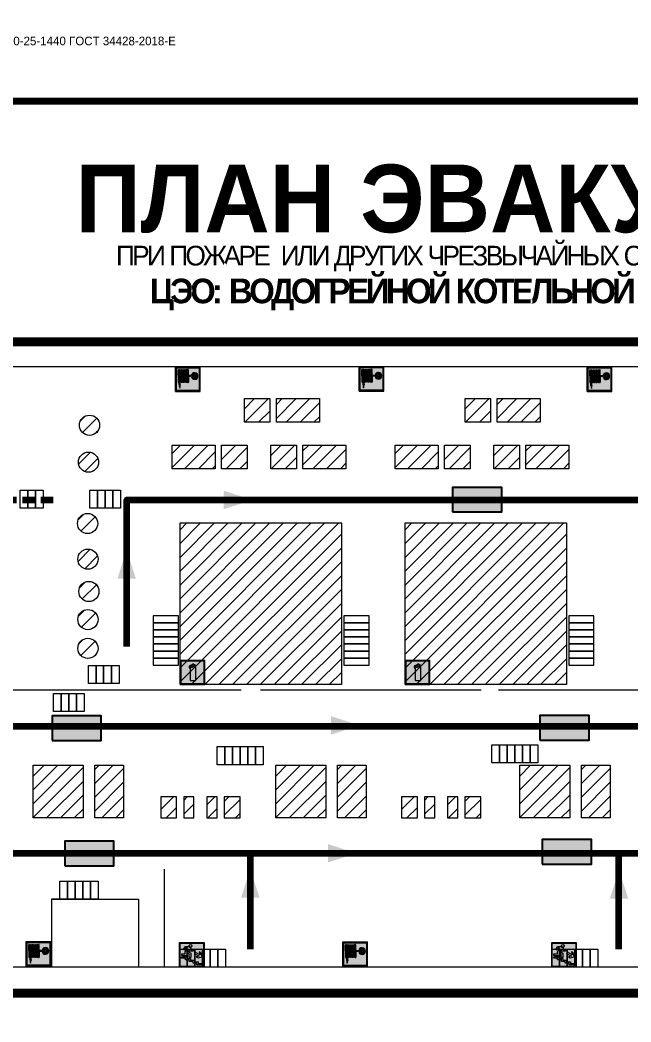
# Model space of a CAD drawing. Header units: millimetres. Extents: x 13114 to 67229, y 22859 to 38520.
# Drawn here: x 24190.2 to 24388.7, y 25556 to 25881.4 of the extents above; entities that cross this region are included whole.
import ezdxf

# ---------------------------------------------------------------- set-up
doc = ezdxf.new("R2010")
doc.units = ezdxf.units.MM
doc.linetypes.add('{ Wide Dash }', pattern=[12, 4, -2, 4, -2])
doc.layers.add('План_Штампы', color=7, linetype='Continuous')
doc.styles.add('обычный', font='arial.ttf')
pattern_1 = [(45, (-4617.3867, 21260.4787), (-2.24506403, 2.24506403), [])]
pattern_2 = [(45, (-4541.3895, 21260.4787), (-2.24506403, 2.24506403), [])]
pattern_3 = [(45, (-4463.1716, 21260.4787), (-2.24506403, 2.24506403), [])]

# ---------------------------------------------------------------- blocks, each defined once
blk = doc.blocks.new('A$C32E8229D')
at = {"true_color": 0xffffff}
blk.add_hatch(color=7, dxfattribs=at).paths.add_polyline_path([(0, 0), (0, -8), (16, -8), (16, 0)])
h = blk.add_hatch(color=126)
h.paths.add_polyline_path([(0.2, -0.2), (15.8, -0.2), (15.8, -7.8), (0.2, -7.8)])
h.paths.add_polyline_path([(13.49, -2.05), (12.08, -2.05), (11.37, -2.63, 0.162397), (11.29, -2.84), (11.29, -3.63), (10.35, -3.63), (10.35, -4.05), (11.68, -4.05), (11.68, -3.48), (12.26, -4.28), (11.29, -5.1), (11.29, -6.78), (11.85, -6.78), (11.85, -5.44), (12.8, -4.64), (12.8, -5.94), (14.46, -5.94), (14.46, -5.39), (13.45, -5.39), (13.45, -3.97), (12.46, -2.59), (13.15, -2.59), (13.69, -3.34), (14.18, -3)], flags=16)
h.paths.add_polyline_path([(10.74, -1.82, 1), (11.8, -1.82, 1)], flags=16)
h.paths.add_polyline_path([(9.39, -3.59), (5.99, -3.59), (6.56, -3.03), (5.91, -3.03), (5.1, -3.83), (5.91, -4.64), (6.56, -4.64), (5.99, -4.09), (9.39, -4.09)], flags=16)
h.paths.add_polyline_path([(4.29, -1.08), (1.72, -1.08), (1.72, -6.6), (4.29, -6.6)], flags=16)
at = {"color": 126}
blk.add_lwpolyline([(16, -8), (0, -8), (0, 0), (16, 0)], close=True, dxfattribs=at)
blk = doc.blocks.new('вниз')
at = {"lineweight": 0, "true_color": 0xffffff}
h = blk.add_hatch(color=7, dxfattribs=at)
h.dxf.hatch_style = 1
h.paths.add_polyline_path([(40994.51, -4472.22), (40986.51, -4472.22), (40986.51, -4480.22), (40994.51, -4480.22)])
h.paths.add_polyline_path([(40994.31, -4472.42), (40994.31, -4480.01), (40986.71, -4480.01), (40986.71, -4472.42)], flags=16)
h.paths.add_polyline_path([(40988.43, -4473.53), (40989.43, -4473.53), (40990.19, -4473.96), (40990.19, -4474.6), (40991, -4474.6), (40991, -4475.06), (40989.73, -4475.06), (40989.73, -4474.46), (40989.3, -4475.18), (40990.17, -4475.7), (40990.17, -4477.11), (40989.63, -4477.11), (40989.63, -4476.01), (40988.94, -4475.59), (40988.94, -4476.46), (40988.94, -4476.46), (40987.47, -4476.46), (40987.26, -4476.46), (40987.26, -4475.92), (40988.4, -4475.92), (40988.4, -4475.2), (40989.1, -4473.99), (40988.66, -4473.99), (40988.24, -4474.7), (40987.86, -4474.47), (40988.41, -4473.56)], flags=0)
h.paths.add_polyline_path([(40990.55, -4473.29, -1), (40989.69, -4473.29, -1)], flags=0)
h.paths.add_polyline_path([(40988.85, -4476.89), (40988.85, -4477.43), (40990.1, -4477.43), (40990.1, -4477.99), (40991.34, -4477.99), (40991.34, -4478.54), (40992.59, -4478.54), (40992.59, -4479.09), (40993.83, -4479.09), (40993.83, -4479.52), (40992.17, -4479.52), (40992.17, -4478.97), (40990.91, -4478.97), (40990.91, -4478.41), (40989.68, -4478.41), (40989.68, -4477.86), (40988.43, -4477.86), (40988.43, -4477.31), (40987.6, -4477.31), (40987.18, -4477.31), (40987.18, -4476.89)], flags=0)
h.paths.add_polyline_path([(40991.61, -4475.33), (40993.12, -4476.2), (40992.9, -4475.27), (40993.48, -4475.6), (40993.83, -4476.88), (40992.56, -4477.22), (40991.97, -4476.88), (40992.9, -4476.61), (40991.38, -4475.74), (40991.58, -4475.39)], flags=0)
h.paths.add_polyline_path([(40990.19, -4473.96), (40989.43, -4473.53), (40988.43, -4473.53), (40988.41, -4473.56), (40987.86, -4474.47), (40988.24, -4474.7), (40988.66, -4473.99), (40989.1, -4473.99), (40988.4, -4475.2), (40988.4, -4475.92), (40987.26, -4475.92), (40987.26, -4476.46), (40987.47, -4476.46), (40988.94, -4476.46), (40988.94, -4476.27), (40988.94, -4475.59), (40989.63, -4476.01), (40989.63, -4477.11), (40990.17, -4477.11), (40990.17, -4475.7), (40989.3, -4475.18), (40989.73, -4474.46), (40989.73, -4475.06), (40991, -4475.06), (40991, -4474.6), (40990.19, -4474.6)], flags=0)
h.paths.add_polyline_path([(40990.55, -4473.29, 1), (40989.69, -4473.29, 1)], flags=0)
h.paths.add_polyline_path([(40991.61, -4475.33), (40991.58, -4475.39), (40991.38, -4475.74), (40992.9, -4476.61), (40991.97, -4476.88), (40992.56, -4477.22), (40993.83, -4476.88), (40993.48, -4475.6), (40992.9, -4475.27), (40993.12, -4476.2)], flags=0)
h.paths.add_polyline_path([(40990.1, -4477.43), (40988.85, -4477.43), (40988.85, -4476.89), (40987.18, -4476.89), (40987.18, -4477.31), (40987.6, -4477.31), (40988.43, -4477.31), (40988.43, -4477.86), (40989.68, -4477.86), (40989.68, -4478.41), (40990.91, -4478.41), (40990.91, -4478.97), (40992.17, -4478.97), (40992.17, -4479.52), (40993.83, -4479.52), (40993.83, -4479.09), (40992.59, -4479.09), (40992.59, -4478.54), (40991.34, -4478.54), (40991.34, -4477.99), (40990.1, -4477.99)], flags=0)
at = {"lineweight": 0}
h = blk.add_hatch(color=126, dxfattribs=at)
h.dxf.hatch_style = 1
h.paths.add_polyline_path([(40994.31, -4472.42), (40986.71, -4472.42), (40986.71, -4480.01), (40994.31, -4480.01)])
h.paths.add_polyline_path([(40988.43, -4473.53), (40989.43, -4473.53), (40990.19, -4473.96), (40990.19, -4474.6), (40991, -4474.6), (40991, -4475.06), (40989.73, -4475.06), (40989.73, -4474.46), (40989.3, -4475.18), (40990.17, -4475.7), (40990.17, -4477.11), (40989.63, -4477.11), (40989.63, -4476.01), (40988.94, -4475.59), (40988.94, -4476.46), (40988.94, -4476.46), (40987.47, -4476.46), (40987.26, -4476.46), (40987.26, -4475.92), (40988.4, -4475.92), (40988.4, -4475.2), (40989.1, -4473.99), (40988.66, -4473.99), (40988.24, -4474.7), (40987.86, -4474.47), (40988.41, -4473.56)], flags=16)
h.paths.add_polyline_path([(40990.55, -4473.29, -1), (40989.69, -4473.29, -1)], flags=16)
h.paths.add_polyline_path([(40988.85, -4476.89), (40988.85, -4477.43), (40990.1, -4477.43), (40990.1, -4477.99), (40991.34, -4477.99), (40991.34, -4478.54), (40992.59, -4478.54), (40992.59, -4479.09), (40993.83, -4479.09), (40993.83, -4479.52), (40992.17, -4479.52), (40992.17, -4478.97), (40990.91, -4478.97), (40990.91, -4478.41), (40989.68, -4478.41), (40989.68, -4477.86), (40988.43, -4477.86), (40988.43, -4477.31), (40987.6, -4477.31), (40987.18, -4477.31), (40987.18, -4476.89)], flags=16)
h.paths.add_polyline_path([(40991.61, -4475.33), (40993.12, -4476.2), (40992.9, -4475.27), (40993.48, -4475.6), (40993.83, -4476.88), (40992.56, -4477.22), (40991.97, -4476.88), (40992.9, -4476.61), (40991.38, -4475.74), (40991.58, -4475.39)], flags=16)
at = {"lineweight": 0, "true_color": 0xffffff}
h = blk.add_hatch(color=7, dxfattribs=at)
h.dxf.hatch_style = 1
h.paths.add_polyline_path([(40989.73, -4474.46), (40989.73, -4475.06), (40991, -4475.06), (40991, -4474.6), (40990.19, -4474.6), (40990.19, -4473.96), (40989.43, -4473.53), (40988.43, -4473.53), (40988.41, -4473.56), (40987.86, -4474.47), (40988.24, -4474.7), (40988.66, -4473.99), (40989.1, -4473.99), (40988.4, -4475.2), (40988.4, -4475.92), (40987.26, -4475.92), (40987.26, -4476.46), (40987.47, -4476.46), (40988.94, -4476.46), (40988.94, -4475.59), (40989.63, -4476.01), (40989.63, -4477.11), (40990.17, -4477.11), (40990.17, -4475.7), (40989.3, -4475.18)])
h.paths.add_polyline_path([(40989.69, -4473.29, 1), (40990.55, -4473.29, 1)])
h.paths.add_polyline_path([(40991.61, -4475.33), (40991.58, -4475.39), (40991.38, -4475.74), (40992.9, -4476.61), (40991.97, -4476.88), (40992.56, -4477.22), (40993.83, -4476.88), (40993.48, -4475.6), (40992.9, -4475.27), (40993.12, -4476.2)])
h.paths.add_polyline_path([(40990.1, -4477.43), (40988.85, -4477.43), (40988.85, -4476.89), (40987.18, -4476.89), (40987.18, -4477.31), (40987.6, -4477.31), (40988.43, -4477.31), (40988.43, -4477.86), (40989.68, -4477.86), (40989.68, -4478.41), (40990.91, -4478.41), (40990.91, -4478.97), (40992.17, -4478.97), (40992.17, -4479.52), (40993.83, -4479.52), (40993.83, -4479.09), (40992.59, -4479.09), (40992.59, -4478.54), (40991.34, -4478.54), (40991.34, -4477.99), (40990.1, -4477.99)])
at = {"color": 126, "lineweight": 0}
for points in [[(40986.51, -4472.22), (40994.51, -4472.22), (40994.51, -4480.22), (40986.51, -4480.22)], [(40986.71, -4472.42), (40994.31, -4472.42), (40994.31, -4480.01), (40986.71, -4480.01)]]:
    blk.add_lwpolyline(points, close=True, dxfattribs=at)
for points in [[(40987.47, -4476.46), (40987.26, -4476.46), (40987.26, -4475.92), (40988.4, -4475.92), (40988.4, -4475.2), (40989.1, -4473.99), (40988.66, -4473.99), (40988.24, -4474.7), (40987.86, -4474.47), (40988.41, -4473.56), (40988.43, -4473.53), (40989.43, -4473.53), (40990.19, -4473.96), (40990.19, -4474.6), (40991, -4474.6), (40991, -4475.06), (40989.73, -4475.06), (40989.73, -4474.46), (40989.3, -4475.18), (40990.17, -4475.7), (40990.17, -4477.11), (40989.63, -4477.11), (40989.63, -4476.01), (40988.94, -4475.59), (40988.94, -4476.46)], [(40987.47, -4476.46), (40988.94, -4476.46), (40988.94, -4476.27)], [(40991.58, -4475.39), (40991.38, -4475.74), (40992.9, -4476.61), (40991.97, -4476.88), (40992.56, -4477.22), (40993.83, -4476.88), (40993.48, -4475.6), (40992.9, -4475.27), (40993.12, -4476.2), (40991.61, -4475.33), (40991.58, -4475.39)], [(40987.6, -4477.31), (40987.18, -4477.31), (40987.18, -4476.89), (40988.85, -4476.89), (40988.85, -4477.43), (40990.1, -4477.43), (40990.1, -4477.99), (40991.34, -4477.99), (40991.34, -4478.54), (40992.59, -4478.54), (40992.59, -4479.09), (40993.83, -4479.09), (40993.83, -4479.52), (40992.17, -4479.52), (40992.17, -4478.97), (40990.91, -4478.97), (40990.91, -4478.41), (40989.68, -4478.41), (40989.68, -4477.86), (40988.43, -4477.86), (40988.43, -4477.31), (40987.6, -4477.31)]]:
    blk.add_lwpolyline(points, dxfattribs=at)
blk.add_circle((40990.12, -4473.29), 0.432, dxfattribs=at)
blk = doc.blocks.new('A$C37112FD5')
at = {"true_color": 0xf5f5ff}
h = blk.add_hatch(color=7, dxfattribs=at)
h.dxf.hatch_style = 1
h.paths.add_polyline_path([(12.8, -7.4), (0, -7.4), (0, -20.2), (12.8, -20.2)])
h.paths.add_polyline_path([(12.29, -7.91), (12.29, -19.69), (0.51, -19.69), (0.51, -7.91)], flags=16)
h.paths.add_polyline_path([(4.98, -9.04, -0.42597), (5.17, -9.22), (5.17, -12.25), (5.17, -15.29, -0.432244), (4.98, -15.47), (4.83, -15.47, -0.42597), (4.64, -15.29), (4.64, -12.25), (4.64, -9.22, -0.432244), (4.83, -9.04)], flags=0)
h.paths.add_polyline_path([(4.28, -9.22), (4.28, -12.25), (4.28, -15.29, -0.432244), (4.09, -15.47), (3.94, -15.47, -0.42597), (3.75, -15.29), (3.75, -12.25), (3.75, -9.22, -0.432244), (3.94, -9.04), (4.09, -9.04, -0.42597)], flags=0)
h.paths.add_polyline_path([(5.72, -9.04), (5.87, -9.04, -0.42597), (6.06, -9.22), (6.06, -12.25), (6.06, -15.29, -0.432244), (5.87, -15.47), (5.72, -15.47, -0.42597), (5.53, -15.29), (5.53, -12.25), (5.53, -9.22, -0.432244)], flags=0)
h.paths.add_polyline_path([(6.42, -8.9), (6.5, -8.9, -0.42597), (6.69, -9.08), (6.69, -12.03), (8.21, -12.03, -15.824349), (8.21, -12.47), (6.69, -12.47), (6.69, -15.42, -0.432244), (6.5, -15.6), (6.42, -15.6)], flags=0)
h.paths.add_polyline_path([(3.39, -9.22), (3.39, -12.25), (3.39, -15.29, -0.432244), (3.2, -15.47), (3.05, -15.47, -0.42597), (2.85, -15.29), (2.85, -12.25), (2.85, -9.22, -0.432244), (3.05, -9.04), (3.2, -9.04, -0.42597)], flags=0)
h.paths.add_polyline_path([(2.5, -9.22), (2.5, -16.71), (1.96, -16.71), (1.96, -9.22, -0.432244), (2.15, -9.04), (2.31, -9.04, -0.42597)], flags=0)
h.paths.add_polyline_path([(1.61, -8.9), (1.61, -15.6), (1.57, -15.6, -0.42597), (1.37, -15.42), (1.37, -12.03), (1.37, -9.09, -0.432244), (1.57, -8.9)], flags=0)
h.paths.add_polyline_path([(9.76, -10.81), (9.76, -12.03), (8.49, -12.03, -0.336371)], flags=0)
h.paths.add_polyline_path([(8.49, -12.47), (9.76, -12.47), (9.76, -13.7, -0.336371)], flags=0)
h.paths.add_polyline_path([(10.11, -10.81, -0.336371), (11.38, -12.03), (10.11, -12.03)], flags=0)
h.paths.add_polyline_path([(10.11, -12.47), (11.38, -12.47, -0.336371), (10.11, -13.7)], flags=0)
h.paths.add_polyline_path([(2.5, -16.84), (2.5, -17.05), (1.97, -17.05), (1.97, -16.84)], flags=0)
h.paths.add_polyline_path([(2.5, -17.24, -0.033778), (2.24, -18.6, -0.033778), (1.97, -17.24)], flags=0)
h = blk.add_hatch(color=242)
h.dxf.hatch_style = 1
h.paths.add_polyline_path([(12.29, -7.91), (0.51, -7.91), (0.51, -19.69), (12.29, -19.69)])
h.paths.add_polyline_path([(6.42, -15.6), (6.42, -8.9), (6.5, -8.9, -0.42597), (6.69, -9.08), (6.69, -12.03), (8.21, -12.03, -15.824349), (8.21, -12.47), (6.69, -12.47), (6.69, -15.42, -0.432244), (6.5, -15.6)], flags=16)
h.paths.add_polyline_path([(5.87, -15.47), (5.72, -15.47, -0.42597), (5.53, -15.29), (5.53, -12.25), (5.53, -9.22, -0.432244), (5.72, -9.04), (5.87, -9.04, -0.42597), (6.06, -9.22), (6.06, -12.25), (6.06, -15.29, -0.432244)], flags=16)
h.paths.add_polyline_path([(4.98, -15.47), (4.83, -15.47, -0.42597), (4.64, -15.29), (4.64, -12.25), (4.64, -9.22, -0.432244), (4.83, -9.04), (4.98, -9.04, -0.42597), (5.17, -9.22), (5.17, -12.25), (5.17, -15.29, -0.432244)], flags=16)
h.paths.add_polyline_path([(4.09, -15.47), (3.94, -15.47, -0.42597), (3.75, -15.29), (3.75, -12.25), (3.75, -9.22, -0.432244), (3.94, -9.04), (4.09, -9.04, -0.42597), (4.28, -9.22), (4.28, -12.25), (4.28, -15.29, -0.432244)], flags=16)
h.paths.add_polyline_path([(3.2, -15.47), (3.05, -15.47, -0.42597), (2.85, -15.29), (2.85, -12.25), (2.85, -9.22, -0.432244), (3.05, -9.04), (3.2, -9.04, -0.42597), (3.39, -9.22), (3.39, -12.25), (3.39, -15.29, -0.432244)], flags=16)
h.paths.add_polyline_path([(2.5, -17.05), (1.97, -17.05), (1.97, -16.84), (2.5, -16.84)], flags=16)
h.paths.add_polyline_path([(2.5, -17.24, -0.033778), (2.24, -18.6, -0.033778), (1.97, -17.24)], flags=16)
h.paths.add_polyline_path([(2.5, -16.71), (1.96, -16.71), (1.96, -9.22, -0.432244), (2.15, -9.04), (2.31, -9.04, -0.42597), (2.5, -9.22)], flags=16)
h.paths.add_polyline_path([(1.61, -15.6), (1.57, -15.6, -0.42597), (1.37, -15.42), (1.37, -12.03), (1.37, -9.09, -0.432244), (1.57, -8.9), (1.61, -8.9)], flags=16)
h.paths.add_polyline_path([(8.49, -12.47), (9.76, -12.47), (9.76, -13.7, -0.336371)], flags=0)
h.paths.add_polyline_path([(10.11, -13.7), (10.11, -12.47), (11.38, -12.47, -0.336371)], flags=0)
h.paths.add_polyline_path([(8.49, -12.03, -0.336371), (9.76, -10.81), (9.76, -12.03)], flags=0)
h.paths.add_polyline_path([(10.11, -12.03), (10.11, -10.81, -0.336371), (11.38, -12.03)], flags=0)
h = blk.add_hatch(color=7, dxfattribs=at)
h.dxf.hatch_style = 1
h.paths.add_polyline_path([(1.61, -8.9), (1.57, -8.9, 0.432244), (1.37, -9.09), (1.37, -12.03), (1.37, -15.42, 0.42597), (1.57, -15.6), (1.61, -15.6)])
h.paths.add_polyline_path([(2.5, -9.22, 0.42597), (2.31, -9.04), (2.15, -9.04, 0.432244), (1.96, -9.22), (1.96, -16.71), (2.5, -16.71)])
h.paths.add_polyline_path([(2.5, -16.84), (1.97, -16.84), (1.97, -17.05), (2.5, -17.05)])
h.paths.add_polyline_path([(2.5, -17.24), (1.97, -17.24, 0.033778), (2.24, -18.6, 0.033778)])
h.paths.add_polyline_path([(3.39, -12.25), (3.39, -9.22, 0.42597), (3.2, -9.04), (3.05, -9.04, 0.432244), (2.85, -9.22), (2.85, -12.25), (2.85, -15.29, 0.42597), (3.05, -15.47), (3.2, -15.47, 0.432244), (3.39, -15.29)])
h.paths.add_polyline_path([(4.28, -12.25), (4.28, -9.22, 0.42597), (4.09, -9.04), (3.94, -9.04, 0.432244), (3.75, -9.22), (3.75, -12.25), (3.75, -15.29, 0.42597), (3.94, -15.47), (4.09, -15.47, 0.432244), (4.28, -15.29)])
h.paths.add_polyline_path([(5.17, -12.25), (5.17, -9.22, 0.42597), (4.98, -9.04), (4.83, -9.04, 0.432244), (4.64, -9.22), (4.64, -12.25), (4.64, -15.29, 0.42597), (4.83, -15.47), (4.98, -15.47, 0.432244), (5.17, -15.29)])
h.paths.add_polyline_path([(6.06, -12.25), (6.06, -9.22, 0.42597), (5.87, -9.04), (5.72, -9.04, 0.432244), (5.53, -9.22), (5.53, -12.25), (5.53, -15.29, 0.42597), (5.72, -15.47), (5.87, -15.47, 0.432244), (6.06, -15.29)])
h.paths.add_polyline_path([(6.69, -12.47), (8.21, -12.47, 15.824349), (8.21, -12.03), (6.69, -12.03), (6.69, -9.08, 0.42597), (6.5, -8.9), (6.42, -8.9), (6.42, -15.6), (6.5, -15.6, 0.432244), (6.69, -15.42)])
h.paths.add_polyline_path([(8.49, -12.47), (9.76, -12.47), (9.76, -13.7, -0.336371)], flags=16)
h.paths.add_polyline_path([(8.49, -12.03, -0.336371), (9.76, -10.81), (9.76, -12.03)], flags=16)
h.paths.add_polyline_path([(10.11, -12.47), (11.38, -12.47, -0.336371), (10.11, -13.7)], flags=16)
h.paths.add_polyline_path([(10.11, -12.03), (10.11, -10.81, -0.336371), (11.38, -12.03)], flags=16)
h = blk.add_hatch(color=242)
h.dxf.hatch_style = 1
h.paths.add_polyline_path([(9.76, -10.81, 0.336371), (8.49, -12.03), (9.76, -12.03)])
h.paths.add_polyline_path([(10.11, -10.81), (10.11, -12.03), (11.38, -12.03, 0.336371)])
h.paths.add_polyline_path([(11.38, -12.47), (10.11, -12.47), (10.11, -13.7, 0.336371)])
h.paths.add_polyline_path([(9.76, -12.47), (8.49, -12.47, 0.336371), (9.76, -13.7)])
at = {"color": 242, "lineweight": 5}
for p, q in [((0, -20.2), (0, -7.4)), ((0, -7.4), (12.8, -7.4)), ((1.37, -12.03), (1.37, -9.08)), ((1.57, -8.9), (1.61, -8.9)), ((1.61, -8.9), (1.61, -15.6)), ((1.96, -16.71), (1.96, -9.22)), ((2.15, -9.04), (2.31, -9.04)), ((2.5, -16.71), (2.5, -9.22)), ((2.85, -12.25), (2.85, -9.22)), ((3.05, -9.04), (3.2, -9.04)), ((3.39, -12.25), (3.39, -9.22)), ((3.75, -12.25), (3.75, -9.22)), ((3.94, -9.04), (4.09, -9.04)), ((4.28, -12.25), (4.28, -9.22)), ((4.64, -12.25), (4.64, -9.22)), ((4.83, -9.04), (4.98, -9.04)), ((5.17, -12.25), (5.17, -9.22)), ((5.53, -12.25), (5.53, -9.22)), ((5.72, -9.04), (5.87, -9.04)), ((6.06, -12.25), (6.06, -9.22)), ((6.42, -8.9), (6.42, -15.6)), ((6.5, -8.9), (6.42, -8.9)), ((6.69, -12.03), (6.69, -9.08)), ((12.8, -20.2), (12.8, -7.4)), ((1.37, -12.03), (1.37, -15.42)), ((1.57, -15.6), (1.61, -15.6)), ((2.85, -12.25), (2.85, -15.29)), ((3.05, -15.47), (3.2, -15.47)), ((3.39, -12.25), (3.39, -15.29)), ((3.75, -12.25), (3.75, -15.29)), ((3.94, -15.47), (4.09, -15.47)), ((4.28, -12.25), (4.28, -15.29)), ((4.64, -12.25), (4.64, -15.29)), ((4.83, -15.47), (4.98, -15.47)), ((5.17, -12.25), (5.17, -15.29)), ((5.53, -12.25), (5.53, -15.29)), ((5.72, -15.47), (5.87, -15.47)), ((6.06, -12.25), (6.06, -15.29)), ((6.42, -15.6), (6.5, -15.6)), ((8.21, -12.03), (6.69, -12.03)), ((8.21, -12.47), (6.69, -12.47)), ((6.69, -12.47), (6.69, -15.42)), ((9.76, -12.03), (8.49, -12.03)), ((9.76, -12.47), (8.49, -12.47)), ((9.76, -10.81), (9.76, -12.03)), ((9.76, -12.47), (9.76, -13.7)), ((10.11, -10.81), (10.11, -12.03)), ((11.38, -12.03), (10.11, -12.03)), ((11.38, -12.47), (10.11, -12.47)), ((10.11, -12.47), (10.11, -13.7)), ((0, -20.2), (12.8, -20.2)), ((1.96, -16.71), (2.5, -16.71)), ((1.97, -16.84), (2.5, -16.84)), ((1.97, -17.05), (1.97, -16.84)), ((2.5, -17.05), (1.97, -17.05)), ((1.97, -17.24), (2.5, -17.24)), ((2.5, -16.84), (2.5, -17.05))]:
    blk.add_line(p, q, dxfattribs=at)
blk.add_lwpolyline([(0.51, -7.91), (12.29, -7.91), (12.29, -19.69), (0.51, -19.69)], close=True, dxfattribs=at)
for centre, radius, start, end in [((1.56, -9.09), 0.182, 87.1027, 180.6071), ((2.15, -9.22), 0.182, 87.1027, 180.6071), ((2.32, -9.22), 0.182, 359.3929, 92.8973), ((3.04, -9.22), 0.182, 87.1027, 180.6071), ((3.21, -9.22), 0.182, 359.3929, 92.8973), ((3.93, -9.22), 0.182, 87.1027, 180.6071), ((4.1, -9.22), 0.182, 359.3929, 92.8973), ((4.82, -9.22), 0.182, 87.1027, 180.6071), ((4.99, -9.22), 0.182, 359.3929, 92.8973), ((5.71, -9.22), 0.182, 87.1027, 180.6071), ((5.88, -9.22), 0.182, 359.3929, 92.8973), ((6.51, -9.09), 0.182, 359.3929, 92.8973), ((1.56, -15.42), 0.182, 179.3929, 272.8973), ((3.04, -15.29), 0.182, 179.3929, 272.8973), ((3.21, -15.29), 0.182, 267.1027, 0.6071), ((3.93, -15.29), 0.182, 179.3929, 272.8973), ((4.1, -15.29), 0.182, 267.1027, 0.6071), ((4.82, -15.29), 0.182, 179.3929, 272.8973), ((4.99, -15.29), 0.182, 267.1027, 0.6071), ((5.71, -15.29), 0.182, 179.3929, 272.8973), ((5.88, -15.29), 0.182, 267.1027, 0.6071), ((6.51, -15.42), 0.182, 267.1027, 0.6071), ((9.93, -12.25), 1.74, 187.2319, 172.7681), ((9.93, -12.25), 1.46, 96.9927, 171.3585), ((9.93, -12.25), 1.46, 188.6415, 263.0073), ((9.93, -12.25), 1.46, 8.6415, 83.0073), ((9.93, -12.25), 1.46, 276.9927, 351.3585), ((12.17, -15.98), 10.27, 187.041, 194.7793), ((-7.7, -15.98), 10.27, 345.2207, 352.959)]:
    blk.add_arc(centre, radius, start, end, dxfattribs=at)
blk = doc.blocks.new('A$C3AD82952')
at = {"true_color": 0xf5f5ff}
h = blk.add_hatch(color=7, dxfattribs=at)
h.dxf.hatch_style = 1
h.paths.add_polyline_path([(8.21, 8.73, 0.414214), (7.89, 9.05), (7.22, 9.05), (7.22, 9.92), (7.59, 9.92, 1), (7.57, 10.36), (7.22, 10.36), (7.22, 10.6), (6.43, 10.6), (6.43, 10.36), (6.01, 10.36), (4.74, 9.59), (4.74, 8.69), (4.98, 8.73), (4.98, 9.26), (6.12, 9.91), (6.43, 9.91), (6.43, 9.05), (5.76, 9.05, 0.414214), (5.44, 8.73), (5.44, 2.2), (8.21, 2.2)], flags=0)
h.paths.add_polyline_path([(12.8, 12.8), (0, 12.8), (0, 0), (12.8, 0)])
h.paths.add_polyline_path([(0.51, 12.29), (12.29, 12.29), (12.29, 0.51), (0.51, 0.51)], flags=16)
h.paths.add_polyline_path([(4.74, 9.59), (6.01, 10.36), (6.43, 10.36), (6.43, 10.6), (7.22, 10.6), (7.22, 10.36), (7.59, 10.36, -0.94586), (7.59, 9.92), (7.22, 9.92), (7.22, 9.05), (7.89, 9.05, -0.414214), (8.21, 8.73), (8.21, 2.2), (5.44, 2.2), (5.44, 8.73, -0.414214), (5.76, 9.05), (6.43, 9.05), (6.43, 9.91), (6.12, 9.91), (4.98, 9.26), (4.98, 8.73), (4.74, 8.69)], flags=0)
h = blk.add_hatch(color=242)
h.dxf.hatch_style = 1
h.paths.add_polyline_path([(12.29, 12.29), (0.51, 12.29), (0.51, 0.51), (12.29, 0.51)])
h.paths.add_polyline_path([(4.74, 8.69), (4.74, 9.59), (6.01, 10.36), (6.43, 10.36), (6.43, 10.6), (7.22, 10.6), (7.22, 10.36), (7.59, 10.36, -0.94586), (7.59, 9.92), (7.22, 9.92), (7.22, 9.05), (7.89, 9.05, -0.414214), (8.21, 8.73), (8.21, 2.2), (5.44, 2.2), (5.44, 8.73, -0.414214), (5.76, 9.05), (6.43, 9.05), (6.43, 9.91), (6.12, 9.91), (4.98, 9.26), (4.98, 8.73)], flags=16)
h = blk.add_hatch(color=7, dxfattribs=at)
h.dxf.hatch_style = 1
h.paths.add_polyline_path([(8.21, 8.73, 0.414214), (7.89, 9.05), (7.22, 9.05), (7.22, 9.92), (7.59, 9.92, 1), (7.57, 10.36), (7.22, 10.36), (7.22, 10.6), (6.43, 10.6), (6.43, 10.36), (6.01, 10.36), (4.74, 9.59), (4.74, 8.69), (4.98, 8.73), (4.98, 9.26), (6.12, 9.91), (6.43, 9.91), (6.43, 9.05), (5.76, 9.05, 0.414214), (5.44, 8.73), (5.44, 2.2), (8.21, 2.2)])
at = {"color": 242, "lineweight": 5}
for p, q in [((0, 0), (0, 12.8)), ((0, 12.8), (12.8, 12.8)), ((7.22, 10.6), (6.43, 10.6)), ((6.43, 10.6), (6.43, 10.36)), ((7.22, 10.36), (7.22, 10.6)), ((12.8, 0), (12.8, 12.8)), ((6.01, 10.36), (4.74, 9.59)), ((4.74, 9.59), (4.74, 8.69)), ((4.74, 8.69), (4.98, 8.73)), ((4.98, 9.26), (6.12, 9.91)), ((4.98, 8.73), (4.98, 9.26)), ((5.44, 2.2), (5.44, 8.73)), ((5.76, 9.05), (6.43, 9.05)), ((6.01, 10.36), (6.43, 10.36)), ((6.12, 9.91), (6.43, 9.91)), ((6.43, 9.91), (6.43, 9.05)), ((7.59, 10.36), (7.22, 10.36)), ((7.22, 9.05), (7.22, 9.92)), ((7.59, 9.92), (7.22, 9.92)), ((7.89, 9.05), (7.22, 9.05)), ((8.21, 2.2), (8.21, 8.73)), ((0, 0), (12.8, 0)), ((5.44, 2.2), (8.21, 2.2))]:
    blk.add_line(p, q, dxfattribs=at)
blk.add_lwpolyline([(0.51, 12.29), (12.29, 12.29), (12.29, 0.51), (0.51, 0.51)], close=True, dxfattribs=at)
for centre, radius, start, end in [((5.76, 8.73), 0.32, 90, 180), ((7.58, 10.14), 0.223, 273.1875, 86.8125), ((7.89, 8.73), 0.32, 0, 90)]:
    blk.add_arc(centre, radius, start, end, dxfattribs=at)

msp = doc.modelspace()

# ---------------------------------------------------------------- hatches: boundary and pattern name
at = {"lineweight": 0}
h = msp.add_hatch(dxfattribs=at)
h.set_pattern_fill('ANSI31', color=256)
h.set_pattern_definition(pattern_1)
h.paths.add_polyline_path([(24271.4, 25750.74), (24271.4, 25758.43), (24263.1, 25758.43), (24263.1, 25750.74)])
h.paths.add_polyline_path([(24287.5, 25750.74), (24287.5, 25758.43), (24273.5, 25758.43), (24273.5, 25750.74)])
h = msp.add_hatch(dxfattribs=at)
h.set_pattern_fill('ANSI31', color=256)
h.set_pattern_definition([(45, (-4545.6428, 21260.4787), (-2.24506403, 2.24506403), [])])
h.paths.add_polyline_path([(24343.14, 25750.74), (24343.14, 25758.43), (24334.84, 25758.43), (24334.84, 25750.74)])
h.paths.add_polyline_path([(24359.24, 25750.74), (24359.24, 25758.43), (24345.24, 25758.43), (24345.24, 25750.74)])
h = msp.add_hatch(dxfattribs=at)
h.set_pattern_fill('ANSI31', color=256)
h.set_pattern_definition(pattern_1)
h.paths.add_polyline_path([(24216.08, 25749.78, 1), (24209.53, 25749.78, 1)])
h.paths.add_polyline_path([(24209.19, 25737.79, 1), (24215.75, 25737.79, 1)])
h.paths.add_polyline_path([(24208.9, 25717.88, 1), (24215.45, 25717.88, 1)])
h.paths.add_polyline_path([(24209, 25706.31, 1), (24215.55, 25706.31, 1)])
h.paths.add_polyline_path([(24209.31, 25695.82, 1), (24215.86, 25695.82, 1)])
h.paths.add_polyline_path([(24215.55, 25686.69, 1), (24209, 25686.69, 1)])
h.paths.add_polyline_path([(24215.55, 25677.35, 1), (24209, 25677.35, 1)])
h = msp.add_hatch(dxfattribs=at)
h.set_pattern_fill('ANSI31', color=256)
h.set_pattern_definition(pattern_1)
h.paths.add_polyline_path([(24253.61, 25735.66), (24253.61, 25743.36), (24239.61, 25743.36), (24239.61, 25735.66)])
h.paths.add_polyline_path([(24255.71, 25735.66), (24264.02, 25735.66), (24264.02, 25743.36), (24255.71, 25743.36)])
h = msp.add_hatch(dxfattribs=at)
h.set_pattern_fill('ANSI31', color=256)
h.set_pattern_definition([(45, (-4608.782, 21245.4077), (-2.24506403, 2.24506403), [])])
h.paths.add_polyline_path([(24280, 25735.66), (24280, 25743.36), (24271.7, 25743.36), (24271.7, 25735.66)])
h.paths.add_polyline_path([(24296.1, 25735.66), (24296.1, 25743.36), (24282.1, 25743.36), (24282.1, 25735.66)])
h = msp.add_hatch(dxfattribs=at)
h.set_pattern_fill('ANSI31', color=256)
h.set_pattern_definition([(45, (-4544.9202, 21260.4787), (-2.24506403, 2.24506403), [])])
h.paths.add_polyline_path([(24326.08, 25735.66), (24326.08, 25743.36), (24312.08, 25743.36), (24312.08, 25735.66)])
h.paths.add_polyline_path([(24328.18, 25735.66), (24336.48, 25735.66), (24336.48, 25743.36), (24328.18, 25743.36)])
h = msp.add_hatch(dxfattribs=at)
h.set_pattern_fill('ANSI31', color=256)
h.set_pattern_definition([(45, (-4536.3155, 21245.4077), (-2.24506403, 2.24506403), [])])
h.paths.add_polyline_path([(24352.47, 25735.66), (24352.47, 25743.36), (24344.17, 25743.36), (24344.17, 25735.66)])
h.paths.add_polyline_path([(24368.57, 25735.66), (24368.57, 25743.36), (24354.57, 25743.36), (24354.57, 25735.66)])
h = msp.add_hatch(dxfattribs=at)
h.set_pattern_fill('ANSI31', color=256)
h.set_pattern_definition([(45, (-4500.2663, 21260.4787), (-2.24506403, 2.24506403), [])])
h.paths.add_polyline_path([(24242.23, 25665.56), (24294.62, 25665.56), (24294.62, 25718.05), (24242.23, 25718.05)])
h = msp.add_hatch(dxfattribs=at)
h.set_pattern_fill('ANSI31', color=256)
h.set_pattern_definition([(45, (-4427.1292, 21260.4787), (-2.24506403, 2.24506403), [])])
h.paths.add_polyline_path([(24315.36, 25665.56), (24367.75, 25665.56), (24367.75, 25718.05), (24315.36, 25718.05)])
h = msp.add_hatch(dxfattribs=at)
h.set_pattern_fill('ANSI31', color=256)
h.set_pattern_definition([(45, (-4544.3597, 21260.4787), (-2.24506403, 2.24506403), [])])
h.paths.add_polyline_path([(24194.46, 25622.29), (24210.71, 25622.29), (24210.71, 25639.41), (24194.46, 25639.41)])
h.paths.add_polyline_path([(24214.55, 25622.29), (24223.88, 25622.29), (24223.88, 25639.41), (24214.55, 25639.41)])
h = msp.add_hatch(dxfattribs=at)
h.set_pattern_fill('ANSI31', color=256)
h.set_pattern_definition([(45, (-4465.526, 21260.4787), (-2.24506403, 2.24506403), [])])
h.paths.add_polyline_path([(24273.29, 25622.29), (24289.54, 25622.29), (24289.54, 25639.41), (24273.29, 25639.41)])
h.paths.add_polyline_path([(24293.38, 25622.29), (24302.72, 25622.29), (24302.72, 25639.41), (24293.38, 25639.41)])
h = msp.add_hatch(dxfattribs=at)
h.set_pattern_fill('ANSI31', color=256)
h.set_pattern_definition([(45, (-4386.2485, 21260.4787), (-2.24506403, 2.24506403), [])])
h.paths.add_polyline_path([(24352.57, 25622.29), (24368.82, 25622.29), (24368.82, 25639.41), (24352.57, 25639.41)])
h.paths.add_polyline_path([(24372.66, 25622.29), (24381.99, 25622.29), (24381.99, 25639.41), (24372.66, 25639.41)])
h = msp.add_hatch(dxfattribs=at)
h.set_pattern_fill('ANSI31', color=256)
h.set_pattern_definition(pattern_2)
h.paths.add_polyline_path([(24241.1, 25629.11), (24235.96, 25629.11), (24235.96, 25622.29), (24241.1, 25622.29)])
h.paths.add_polyline_path([(24246.74, 25629.11), (24243.43, 25629.11), (24243.43, 25622.29), (24246.74, 25622.29)])
h = msp.add_hatch(dxfattribs=at)
h.set_pattern_fill('ANSI31', color=256)
h.set_pattern_definition(pattern_2)
h.paths.add_polyline_path([(24254.23, 25629.11), (24250.92, 25629.11), (24250.92, 25622.29), (24254.23, 25622.29)])
h.paths.add_polyline_path([(24261.7, 25629.11), (24256.55, 25629.11), (24256.55, 25622.29), (24261.7, 25622.29)])
h = msp.add_hatch(dxfattribs=at)
h.set_pattern_fill('ANSI31', color=256)
h.set_pattern_definition(pattern_3)
h.paths.add_polyline_path([(24319.32, 25629.11), (24314.18, 25629.11), (24314.18, 25622.29), (24319.32, 25622.29)])
h.paths.add_polyline_path([(24324.96, 25629.11), (24321.64, 25629.11), (24321.64, 25622.29), (24324.96, 25622.29)])
h = msp.add_hatch(dxfattribs=at)
h.set_pattern_fill('ANSI31', color=256)
h.set_pattern_definition(pattern_3)
h.paths.add_polyline_path([(24332.45, 25629.11), (24329.13, 25629.11), (24329.13, 25622.29), (24332.45, 25622.29)])
h.paths.add_polyline_path([(24339.91, 25629.11), (24334.77, 25629.11), (24334.77, 25622.29), (24339.91, 25622.29)])

# ---------------------------------------------------------------- linework, layer by layer
at = {"color": 6, "lineweight": 100}
for points in [[(24049.66, 25855.01), (24649.66, 25855.01), (24649.66, 26250.01), (24049.66, 26250.01)], [(24049.66, 25460.01), (24649.66, 25460.01), (24649.66, 25855.01), (24049.66, 25855.01)]]:
    msp.add_lwpolyline(points, close=True, dxfattribs=at)
at = {"lineweight": 0, "const_width": 3}
for points in [[(24105.38, 25731.93), (24105.38, 25776.86), (24530.79, 25776.86)], [(24564.34, 25565.39), (24105.38, 25565.39), (24105.38, 25718.44)]]:
    msp.add_lwpolyline(points, dxfattribs=at)
at = {"lineweight": 0}
for points in [[(24112.82, 25727.32), (24112.82, 25768.88), (24576.37, 25768.88), (24576.37, 25565.39), (24576.57, 25565.39)], [(24564.34, 25565.39), (24564.34, 25573.84), (24112.82, 25573.84), (24112.82, 25727.32)], [(24156.7, 25663.88), (24262.12, 25663.88)], [(24268.37, 25663.88), (24340.03, 25663.88)], [(24345.66, 25663.88), (24415.69, 25663.88)], [(24237.15, 25573.84), (24237.15, 25605.64)], [(24203.15, 25595.89), (24200.46, 25595.89), (24200.46, 25573.84)], [(24200.46, 25595.89), (24228.7, 25595.89), (24228.7, 25573.84)]]:
    msp.add_lwpolyline(points, dxfattribs=at)
at = {"color": 126, "lineweight": 100, "true_color": 0x008754}
for points in [[(24224.9, 25677.99), (24224.9, 25725.6), (24542.86, 25725.6), (24542.86, 25668.35), (24564.75, 25668.35), (24564.75, 25763.48)], [(24137.36, 25652.1), (24564.75, 25652.1), (24564.75, 25581.49), (24570.21, 25578.55), (24570.21, 25572.22)], [(24134.85, 25610.83), (24564.75, 25610.83)], [(24264.99, 25610.83), (24264.99, 25579.72)], [(24384.72, 25610.83), (24384.72, 25579.72)]]:
    msp.add_lwpolyline(points, dxfattribs=at)
at = {"lineweight": 0}
for points in [[(24271.4, 25750.74), (24263.1, 25750.74), (24263.1, 25758.43), (24271.4, 25758.43)], [(24287.5, 25750.74), (24273.5, 25750.74), (24273.5, 25758.43), (24287.5, 25758.43)], [(24343.14, 25750.74), (24334.84, 25750.74), (24334.84, 25758.43), (24343.14, 25758.43)], [(24343.14, 25750.74), (24334.84, 25750.74), (24334.84, 25758.43), (24343.14, 25758.43)], [(24359.24, 25750.74), (24345.24, 25750.74), (24345.24, 25758.43), (24359.24, 25758.43)], [(24359.24, 25750.74), (24345.24, 25750.74), (24345.24, 25758.43), (24359.24, 25758.43)], [(24239.61, 25743.36), (24253.61, 25743.36), (24253.61, 25735.66), (24239.61, 25735.66)], [(24255.71, 25743.36), (24264.02, 25743.36), (24264.02, 25735.66), (24255.71, 25735.66)], [(24280, 25735.66), (24271.7, 25735.66), (24271.7, 25743.36), (24280, 25743.36)], [(24280, 25735.66), (24271.7, 25735.66), (24271.7, 25743.36), (24280, 25743.36)], [(24296.1, 25735.66), (24282.1, 25735.66), (24282.1, 25743.36), (24296.1, 25743.36)], [(24296.1, 25735.66), (24282.1, 25735.66), (24282.1, 25743.36), (24296.1, 25743.36)], [(24312.08, 25743.36), (24326.08, 25743.36), (24326.08, 25735.66), (24312.08, 25735.66)], [(24312.08, 25743.36), (24326.08, 25743.36), (24326.08, 25735.66), (24312.08, 25735.66)], [(24328.18, 25743.36), (24336.48, 25743.36), (24336.48, 25735.66), (24328.18, 25735.66)], [(24328.18, 25743.36), (24336.48, 25743.36), (24336.48, 25735.66), (24328.18, 25735.66)], [(24352.47, 25735.66), (24344.17, 25735.66), (24344.17, 25743.36), (24352.47, 25743.36)], [(24352.47, 25735.66), (24344.17, 25735.66), (24344.17, 25743.36), (24352.47, 25743.36)], [(24368.57, 25735.66), (24354.57, 25735.66), (24354.57, 25743.36), (24368.57, 25743.36)], [(24368.57, 25735.66), (24354.57, 25735.66), (24354.57, 25743.36), (24368.57, 25743.36)], [(24190.21, 25728.73), (24192.7, 25728.73), (24192.7, 25722.84), (24190.21, 25722.84)], [(24192.7, 25728.73), (24195.2, 25728.73), (24195.2, 25722.84), (24192.7, 25722.84)], [(24195.2, 25728.73), (24197.69, 25728.73), (24197.69, 25722.84), (24195.2, 25722.84)], [(24212.87, 25728.73), (24215.36, 25728.73), (24215.36, 25722.84), (24212.87, 25722.84)], [(24215.36, 25728.73), (24217.85, 25728.73), (24217.85, 25722.84), (24215.36, 25722.84)], [(24217.85, 25728.73), (24220.35, 25728.73), (24220.35, 25722.84), (24217.85, 25722.84)], [(24220.35, 25728.73), (24222.84, 25728.73), (24222.84, 25722.84), (24220.35, 25722.84)], [(24242.23, 25718.05), (24294.62, 25718.05), (24294.62, 25665.56), (24242.23, 25665.56)], [(24315.36, 25718.05), (24367.75, 25718.05), (24367.75, 25665.56), (24315.36, 25665.56)], [(24233.5, 25685.64), (24241.67, 25685.64), (24241.67, 25687.93), (24233.5, 25687.93)], [(24295.48, 25685.64), (24303.66, 25685.64), (24303.66, 25687.93), (24295.48, 25687.93)], [(24368.54, 25685.64), (24376.71, 25685.64), (24376.71, 25687.93), (24368.54, 25687.93)], [(24233.5, 25683.35), (24241.67, 25683.35), (24241.67, 25685.64), (24233.5, 25685.64)], [(24295.48, 25683.35), (24303.66, 25683.35), (24303.66, 25685.64), (24295.48, 25685.64)], [(24368.54, 25683.35), (24376.71, 25683.35), (24376.71, 25685.64), (24368.54, 25685.64)], [(24233.5, 25681.06), (24241.67, 25681.06), (24241.67, 25683.35), (24233.5, 25683.35)], [(24233.5, 25678.76), (24241.67, 25678.76), (24241.67, 25681.06), (24233.5, 25681.06)], [(24295.48, 25681.06), (24303.66, 25681.06), (24303.66, 25683.35), (24295.48, 25683.35)], [(24295.48, 25678.76), (24303.66, 25678.76), (24303.66, 25681.06), (24295.48, 25681.06)], [(24368.54, 25681.06), (24376.71, 25681.06), (24376.71, 25683.35), (24368.54, 25683.35)], [(24368.54, 25678.76), (24376.71, 25678.76), (24376.71, 25681.06), (24368.54, 25681.06)], [(24233.5, 25676.47), (24241.67, 25676.47), (24241.67, 25678.76), (24233.5, 25678.76)], [(24295.48, 25676.47), (24303.66, 25676.47), (24303.66, 25678.76), (24295.48, 25678.76)], [(24368.54, 25676.47), (24376.71, 25676.47), (24376.71, 25678.76), (24368.54, 25678.76)], [(24233.5, 25674.18), (24241.67, 25674.18), (24241.67, 25676.47), (24233.5, 25676.47)], [(24233.5, 25671.89), (24241.67, 25671.89), (24241.67, 25674.18), (24233.5, 25674.18)], [(24295.48, 25674.18), (24303.66, 25674.18), (24303.66, 25676.47), (24295.48, 25676.47)], [(24295.48, 25671.89), (24303.66, 25671.89), (24303.66, 25674.18), (24295.48, 25674.18)], [(24368.54, 25674.18), (24376.71, 25674.18), (24376.71, 25676.47), (24368.54, 25676.47)], [(24368.54, 25671.89), (24376.71, 25671.89), (24376.71, 25674.18), (24368.54, 25674.18)], [(24212.41, 25671.77), (24214.9, 25671.77), (24214.9, 25665.88), (24212.41, 25665.88)], [(24214.9, 25671.77), (24217.39, 25671.77), (24217.39, 25665.88), (24214.9, 25665.88)], [(24217.39, 25671.77), (24219.89, 25671.77), (24219.89, 25665.88), (24217.39, 25665.88)], [(24219.89, 25671.77), (24222.38, 25671.77), (24222.38, 25665.88), (24219.89, 25665.88)], [(24201.1, 25662.74), (24203.59, 25662.74), (24203.59, 25656.85), (24201.1, 25656.85)], [(24203.59, 25662.74), (24206.09, 25662.74), (24206.09, 25656.85), (24203.59, 25656.85)], [(24206.09, 25662.74), (24208.58, 25662.74), (24208.58, 25656.85), (24206.09, 25656.85)], [(24208.58, 25662.74), (24211.07, 25662.74), (24211.07, 25656.85), (24208.58, 25656.85)], [(24254.24, 25645.43), (24256.73, 25645.43), (24256.73, 25639.54), (24254.24, 25639.54)], [(24256.73, 25645.43), (24259.23, 25645.43), (24259.23, 25639.54), (24256.73, 25639.54)], [(24259.23, 25645.43), (24261.72, 25645.43), (24261.72, 25639.54), (24259.23, 25639.54)], [(24261.72, 25645.43), (24264.22, 25645.43), (24264.22, 25639.54), (24261.72, 25639.54)], [(24264.22, 25645.43), (24266.71, 25645.43), (24266.71, 25639.54), (24264.22, 25639.54)], [(24266.71, 25645.43), (24269.2, 25645.43), (24269.2, 25639.54), (24266.71, 25639.54)], [(24343.53, 25646.07), (24346.03, 25646.07), (24346.03, 25640.19), (24343.53, 25640.19)], [(24346.03, 25646.07), (24348.52, 25646.07), (24348.52, 25640.19), (24346.03, 25640.19)], [(24348.52, 25646.07), (24351.01, 25646.07), (24351.01, 25640.19), (24348.52, 25640.19)], [(24351.01, 25646.07), (24353.51, 25646.07), (24353.51, 25640.19), (24351.01, 25640.19)], [(24353.51, 25646.07), (24356, 25646.07), (24356, 25640.19), (24353.51, 25640.19)], [(24356, 25646.07), (24358.49, 25646.07), (24358.49, 25640.19), (24356, 25640.19)], [(24194.46, 25639.41), (24210.71, 25639.41), (24210.71, 25622.29), (24194.46, 25622.29)], [(24194.46, 25639.41), (24210.71, 25639.41), (24210.71, 25622.29), (24194.46, 25622.29)], [(24214.55, 25639.41), (24223.88, 25639.41), (24223.88, 25622.29), (24214.55, 25622.29)], [(24214.55, 25639.41), (24223.88, 25639.41), (24223.88, 25622.29), (24214.55, 25622.29)], [(24273.29, 25639.41), (24289.54, 25639.41), (24289.54, 25622.29), (24273.29, 25622.29)], [(24273.29, 25639.41), (24289.54, 25639.41), (24289.54, 25622.29), (24273.29, 25622.29)], [(24293.38, 25639.41), (24302.72, 25639.41), (24302.72, 25622.29), (24293.38, 25622.29)], [(24293.38, 25639.41), (24302.72, 25639.41), (24302.72, 25622.29), (24293.38, 25622.29)], [(24352.57, 25639.41), (24368.82, 25639.41), (24368.82, 25622.29), (24352.57, 25622.29)], [(24352.57, 25639.41), (24368.82, 25639.41), (24368.82, 25622.29), (24352.57, 25622.29)], [(24372.66, 25639.41), (24381.99, 25639.41), (24381.99, 25622.29), (24372.66, 25622.29)], [(24372.66, 25639.41), (24381.99, 25639.41), (24381.99, 25622.29), (24372.66, 25622.29)], [(24235.96, 25622.29), (24241.1, 25622.29), (24241.1, 25629.11), (24235.96, 25629.11)], [(24243.43, 25622.29), (24246.74, 25622.29), (24246.74, 25629.11), (24243.43, 25629.11)], [(24254.23, 25629.11), (24250.92, 25629.11), (24250.92, 25622.29), (24254.23, 25622.29)], [(24261.7, 25629.11), (24256.55, 25629.11), (24256.55, 25622.29), (24261.7, 25622.29)], [(24314.18, 25622.29), (24319.32, 25622.29), (24319.32, 25629.11), (24314.18, 25629.11)], [(24321.64, 25622.29), (24324.96, 25622.29), (24324.96, 25629.11), (24321.64, 25629.11)], [(24332.45, 25629.11), (24329.13, 25629.11), (24329.13, 25622.29), (24332.45, 25622.29)], [(24339.91, 25629.11), (24334.77, 25629.11), (24334.77, 25622.29), (24339.91, 25622.29)], [(24203.15, 25601.77), (24205.64, 25601.77), (24205.64, 25595.89), (24203.15, 25595.89)], [(24205.64, 25601.77), (24208.14, 25601.77), (24208.14, 25595.89), (24205.64, 25595.89)], [(24208.14, 25601.77), (24210.63, 25601.77), (24210.63, 25595.89), (24208.14, 25595.89)], [(24210.63, 25601.77), (24213.12, 25601.77), (24213.12, 25595.89), (24210.63, 25595.89)], [(24213.12, 25601.77), (24215.62, 25601.77), (24215.62, 25595.89), (24213.12, 25595.89)], [(24242.03, 25579.72), (24244.52, 25579.72), (24244.52, 25573.84), (24242.03, 25573.84)], [(24244.52, 25579.72), (24247.01, 25579.72), (24247.01, 25573.84), (24244.52, 25573.84)], [(24247.01, 25579.72), (24249.51, 25579.72), (24249.51, 25573.84), (24247.01, 25573.84)], [(24249.51, 25579.72), (24252, 25579.72), (24252, 25573.84), (24249.51, 25573.84)], [(24252, 25579.72), (24254.49, 25579.72), (24254.49, 25573.84), (24252, 25573.84)], [(24254.49, 25579.72), (24256.99, 25579.72), (24256.99, 25573.84), (24254.49, 25573.84)], [(24362.97, 25579.72), (24365.46, 25579.72), (24365.46, 25573.84), (24362.97, 25573.84)], [(24365.46, 25579.72), (24367.95, 25579.72), (24367.95, 25573.84), (24365.46, 25573.84)], [(24367.95, 25579.72), (24370.45, 25579.72), (24370.45, 25573.84), (24367.95, 25573.84)], [(24370.45, 25579.72), (24372.94, 25579.72), (24372.94, 25573.84), (24370.45, 25573.84)], [(24372.94, 25579.72), (24375.43, 25579.72), (24375.43, 25573.84), (24372.94, 25573.84)], [(24375.43, 25579.72), (24377.93, 25579.72), (24377.93, 25573.84), (24375.43, 25573.84)]]:
    msp.add_lwpolyline(points, close=True, dxfattribs=at)
at = {"color": 126, "linetype": '{ Wide Dash }', "lineweight": 100, "true_color": 0x008754}
msp.add_lwpolyline([(24119.02, 25662.39), (24119.02, 25725.6), (24201.83, 25725.6)], dxfattribs=at)
at = {"lineweight": 0}
for centre in [(24212.8, 25749.78), (24212.47, 25737.79), (24212.17, 25717.88), (24212.28, 25706.31), (24212.59, 25695.82), (24212.28, 25686.69), (24212.28, 25677.35)]:
    msp.add_circle(centre, 3.28, dxfattribs=at)
at = {"layer": 'План_Штампы', "color": 126, "true_color": 0x008754}
for points in [[(24256.42, 25722.51), (24256.44, 25728.52), (24265.66, 25725.54)], [(24227.88, 25699.96), (24221.87, 25699.98), (24224.85, 25709.2)], [(24291.25, 25649.32), (24291.26, 25655.32), (24300.48, 25652.35)], [(24290.26, 25607.8), (24290.28, 25613.8), (24299.49, 25610.83)], [(24268.06, 25596.36), (24262.05, 25596.38), (24265.03, 25605.6)], [(24387.87, 25596.07), (24381.86, 25596.08), (24384.84, 25605.3)]]:
    msp.add_solid(points, dxfattribs=at)

# ---------------------------------------------------------------- block references
for name, p, xscale, yscale, zscale in [('A$C37112FD5', (24240.74, 25773.41), 0.6249984004534781, 0.6249984004534781, 0.6249984004534781), ('A$C37112FD5', (24300.46, 25773.51), 0.6249984004534781, 0.6249984004534781, 0.6249984004534781), ('A$C37112FD5', (24374.5, 25773.37), 0.6249984004534781, 0.6249984004534781, 0.6249984004534781), ('A$C3AD82952', (24242.23, 25665.56), 0.625, 0.625, 0.625), ('A$C3AD82952', (24315.36, 25665.56), 0.625, 0.625, 0.625), ('A$C37112FD5', (24192.23, 25586.76), 0.6249984004534781, 0.6249984004534781, 0.6249984004534781), ('A$C37112FD5', (24295.14, 25586.7), 0.6249984004534781, 0.6249984004534781, 0.6249984004534781)]:
    msp.add_blockref(name, p, dxfattribs=dict(xscale=xscale, yscale=yscale, zscale=zscale))
at = {"color": 126, "true_color": 0x008754}
for p in [(-16744.48, 30054.06), (-16623.54, 30054.06)]:
    msp.add_blockref('вниз', p, dxfattribs=at)
at = {"layer": 'План_Штампы', "color": 126, "true_color": 0x008754, "xscale": -1}
for p in [(24346.79, 25729.62), (24216.63, 25655.45), (24375.17, 25655.54), (24375.87, 25615.29), (24220.74, 25614.76)]:
    msp.add_blockref('A$C32E8229D', p, dxfattribs=at)

# ---------------------------------------------------------------- texts
at = {"lineweight": 0, "style": 'обычный'}
for s, insert, char_height, width, attachment_point in [('\\pi-8.4,l8.4,t8.4;{\\fProxima Nova Rg|b0|i0|c204|p2;ИЗГОТОВИТЕЛЬ: ИП АНДРЕЕВ А. А.\\fProxima Nova Rg|b0|i0|c0|p2; \\fProxima Nova Rg|b0|i0|c204|p2;ФП-24 - 2022/ 200-25-1440 ГОСТ 34428-2018-Е\\H1.2266x; }', (24166.81, 25874.15), 2.8, 191.3484, 5), ('{\\fProxima Nova Rg|b1|i0|c204|p2;ПЛАН ЭВАКУАЦИИ}', (24208.3, 25834.41), 22, 493.8901, 1)]:
    msp.add_mtext(s, dxfattribs=dict(at, insert=insert, char_height=char_height, width=width, attachment_point=attachment_point))
at = {"color": 0, "lineweight": 0, "insert": (24358.86, 25808.23), "char_height": 8, "width": 449.2158, "attachment_point": 5, "style": 'обычный'}
msp.add_mtext('{\\fArial Black|b1|i0|c204|p34;\\H2x;\\T0.85;  \\fArial Narrow|b0|i0|c204|p34;\\H0.8x;\\W0.9;\\P\\fProxima Nova Rg|b0|i0|c204|p2;\\H0.5x;\\W1;\\C256;ПРИ ПОЖАРЕ  ИЛИ ДРУГИХ ЧРЕЗВЫЧАЙНЫХ СИТУАЦИЯХ  ИЗ ПОМЕЩЕНИЙ \\fProxima Nova Rg|b1|i0|c204|p2;\\H1.25x;\\PЦЭО: ВОДОГРЕЙНОЙ КОТЕЛЬНОЙ КПО отм. 0,00 - 2,00м}', dxfattribs=at)

doc.saveas('drawing.dxf')
